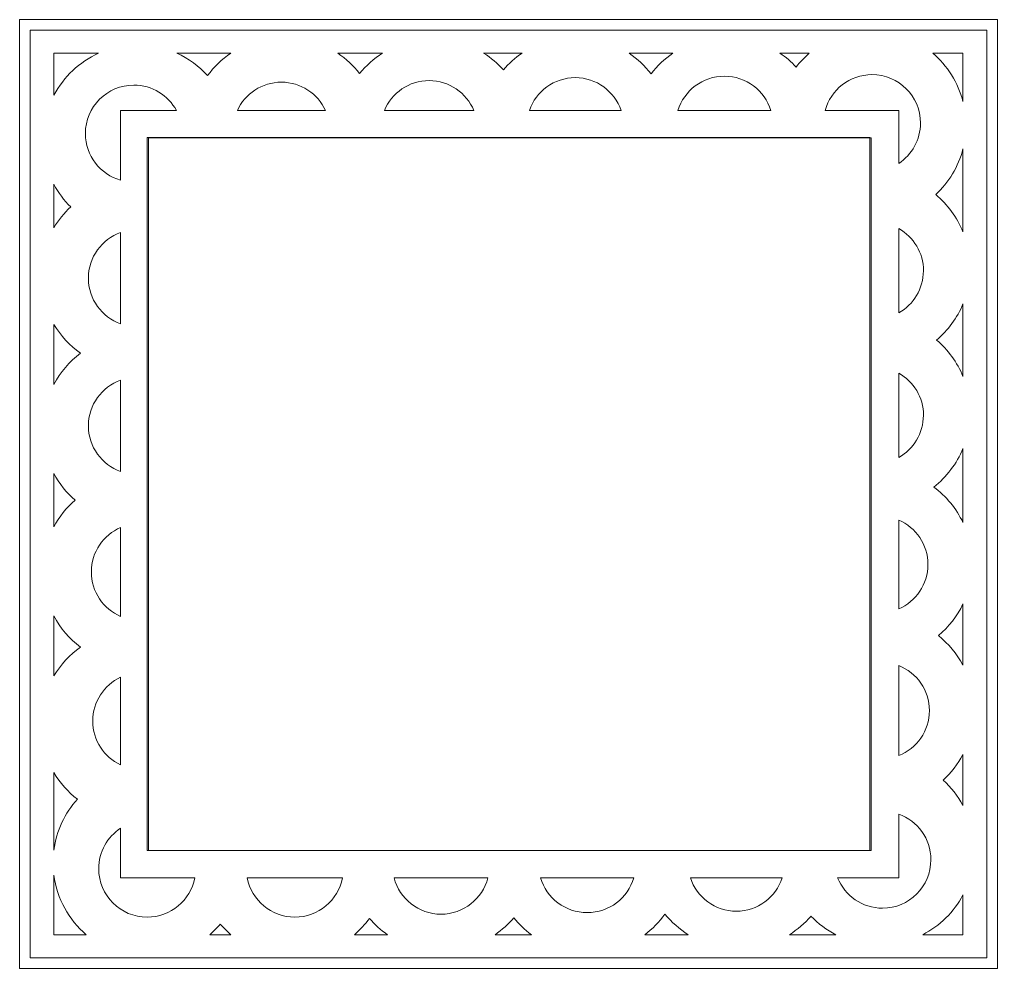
# Model space of a CAD drawing. Header units: centimetres. Extents: x -9.2 to 9.2, y -3.8 to 3.8.
# Drawn here: x -9.21 to -1.44, y -3.7 to 3.84 of the extents above; entities that cross this region are included whole.
import ezdxf

# ---------------------------------------------------------------- set-up
doc = ezdxf.new("R2010")
doc.units = ezdxf.units.CM
doc.header["$MEASUREMENT"] = 0
doc.layers.add('Layer 1', color=7, linetype='Continuous')

msp = doc.modelspace()

# ---------------------------------------------------------------- linework, layer by layer
at = {"layer": 'Layer 1', "color": 40, "lineweight": 20}
msp.add_open_spline([(-9.20823, 3.82583), (-9.20823, 1.31728), (-9.20823, -1.19127), (-9.20823, -3.69982), (-9.20823, -3.69982), (-6.61758, -3.69982), (-4.02693, -3.69982), (-1.43629, -3.69982), (-1.43629, -3.69982), (-1.43629, -1.1856), (-1.43629, 1.32863), (-1.43629, 3.84285), (-1.43629, 3.84285), (-4.02694, 3.84285), (-6.61759, 3.84285), (-9.20823, 3.84285), (-9.20823, 3.84285), (-9.20823, 3.84285), (-9.20823, 3.83434), (-9.20823, 3.83434), (-9.20823, 3.83434), (-9.20823, 3.83434), (-9.20823, 3.82583), (-9.20823, 3.82583)], degree=3, knots=[0, 0, 0, 0, 0.1428571, 0.1428571, 0.1428571, 0.1428571, 0.2857143, 0.2857143, 0.2857143, 0.2857143, 0.4285714, 0.4285714, 0.4285714, 0.4285714, 0.5714286, 0.5714286, 0.5714286, 0.5714286, 0.7142857, 0.7142857, 0.7142857, 0.7142857, 1, 1, 1, 1], dxfattribs=at)
at = {"layer": 'Layer 1', "color": 17, "lineweight": 20}
for points, knots in [([(-9.12315, 3.75768), (-9.12315, 3.75768), (-9.12315, -3.61464), (-9.12315, -3.61464), (-9.12315, -3.61464), (-9.12315, -3.61464), (-1.52136, -3.61464), (-1.52136, -3.61464), (-1.52136, -3.61464), (-1.52136, -3.61464), (-1.52136, 3.75768), (-1.52136, 3.75768), (-1.52136, 3.75768), (-1.52136, 3.75768), (-9.12315, 3.75768), (-9.12315, 3.75768)], [0, 0, 0, 0, 0.2, 0.2, 0.2, 0.2, 0.4, 0.4, 0.4, 0.4, 0.6, 0.6, 0.6, 0.6, 1, 1, 1, 1]), ([(-8.93541, 3.57562), (-8.93541, 3.57562), (-8.57983, 3.57562), (-8.57983, 3.57562), (-8.57983, 3.57562), (-8.73211, 3.50674), (-8.85717, 3.3887), (-8.93541, 3.24185), (-8.93541, 3.24185), (-8.93541, 3.24185), (-8.93541, 3.57562), (-8.93541, 3.57562)], [0, 0, 0, 0, 0.25, 0.25, 0.25, 0.25, 0.5, 0.5, 0.5, 0.5, 1, 1, 1, 1]), ([(-7.95875, 3.57562), (-7.95875, 3.57562), (-7.52921, 3.57562), (-7.52921, 3.57562), (-7.52921, 3.57562), (-7.60039, 3.52687), (-7.66334, 3.46702), (-7.71411, 3.39736), (-7.71411, 3.39736), (-7.78253, 3.47183), (-7.86547, 3.53336), (-7.95875, 3.57562)], [0, 0, 0, 0, 0.25, 0.25, 0.25, 0.25, 0.5, 0.5, 0.5, 0.5, 1, 1, 1, 1]), ([(-6.67867, 3.57562), (-6.67867, 3.57562), (-6.32309, 3.57562), (-6.32309, 3.57562), (-6.32309, 3.57562), (-6.39252, 3.53184), (-6.45437, 3.47682), (-6.50609, 3.41348), (-6.50609, 3.41348), (-6.55459, 3.47644), (-6.61298, 3.53064), (-6.67866, 3.57562), (-6.67866, 3.57562), (-6.67866, 3.57562), (-6.67867, 3.57562), (-6.67867, 3.57562)], [0, 0, 0, 0, 0.2, 0.2, 0.2, 0.2, 0.4, 0.4, 0.4, 0.4, 0.6, 0.6, 0.6, 0.6, 1, 1, 1, 1]), ([(-5.51996, 3.57562), (-5.51996, 3.57562), (-5.21464, 3.57562), (-5.21464, 3.57562), (-5.21464, 3.57562), (-5.26975, 3.53787), (-5.31929, 3.49354), (-5.36256, 3.44287), (-5.36256, 3.44287), (-5.40872, 3.49384), (-5.46153, 3.53878), (-5.51996, 3.57562)], [0, 0, 0, 0, 0.25, 0.25, 0.25, 0.25, 0.5, 0.5, 0.5, 0.5, 1, 1, 1, 1]), ([(-4.36315, 3.57562), (-4.36315, 3.57562), (-4.01516, 3.57562), (-4.01516, 3.57562), (-4.01516, 3.57562), (-4.08153, 3.53017), (-4.14082, 3.47537), (-4.18963, 3.41158), (-4.18963, 3.41158), (-4.23836, 3.47519), (-4.29694, 3.53026), (-4.36315, 3.57562)], [0, 0, 0, 0, 0.25, 0.25, 0.25, 0.25, 0.5, 0.5, 0.5, 0.5, 1, 1, 1, 1]), ([(-3.16461, 3.57562), (-3.16461, 3.57562), (-2.93135, 3.57562), (-2.93135, 3.57562), (-2.93135, 3.57562), (-2.96997, 3.54249), (-3.00534, 3.50583), (-3.0366, 3.46563), (-3.0366, 3.46563), (-3.07497, 3.50709), (-3.11786, 3.5436), (-3.16461, 3.57562)], [0, 0, 0, 0, 0.25, 0.25, 0.25, 0.25, 0.5, 0.5, 0.5, 0.5, 1, 1, 1, 1]), ([(-1.94996, 3.57562), (-1.94996, 3.57562), (-1.71006, 3.57562), (-1.71006, 3.57562), (-1.71006, 3.57562), (-1.71006, 3.57562), (-1.71006, 3.19065), (-1.71006, 3.19065), (-1.71006, 3.19065), (-1.74913, 3.34238), (-1.83459, 3.47656), (-1.94996, 3.57562)], [0, 0, 0, 0, 0.25, 0.25, 0.25, 0.25, 0.5, 0.5, 0.5, 0.5, 1, 1, 1, 1]), ([(-7.12717, 3.34521), (-6.97173, 3.34521), (-6.83739, 3.2531), (-6.77633, 3.12048), (-6.77633, 3.12048), (-6.77633, 3.12048), (-7.47706, 3.12048), (-7.47706, 3.12048), (-7.47706, 3.12048), (-7.41627, 3.25309), (-7.28261, 3.34521), (-7.12717, 3.34521)], [0, 0, 0, 0, 0.25, 0.25, 0.25, 0.25, 0.5, 0.5, 0.5, 0.5, 1, 1, 1, 1]), ([(-5.95329, 3.35754), (-5.79307, 3.35754), (-5.65568, 3.2597), (-5.59771, 3.12049), (-5.59771, 3.12049), (-5.59771, 3.12049), (-6.30887, 3.12049), (-6.30887, 3.12049), (-6.30887, 3.12049), (-6.2509, 3.2597), (-6.11352, 3.35754), (-5.95329, 3.35754)], [0, 0, 0, 0, 0.25, 0.25, 0.25, 0.25, 0.5, 0.5, 0.5, 0.5, 1, 1, 1, 1]), ([(-4.79174, 3.38124), (-4.62259, 3.38124), (-4.47931, 3.27213), (-4.42763, 3.12048), (-4.42763, 3.12048), (-4.42763, 3.12048), (-5.15585, 3.12048), (-5.15585, 3.12048), (-5.15585, 3.12048), (-5.10417, 3.27212), (-4.96089, 3.38124), (-4.79174, 3.38124)], [0, 0, 0, 0, 0.25, 0.25, 0.25, 0.25, 0.5, 0.5, 0.5, 0.5, 1, 1, 1, 1]), ([(-3.60648, 3.39262), (-3.43299, 3.39262), (-3.28575, 3.27821), (-3.23763, 3.12048), (-3.23763, 3.12048), (-3.23763, 3.12048), (-3.97534, 3.12048), (-3.97534, 3.12048), (-3.97534, 3.12048), (-3.92722, 3.27821), (-3.77997, 3.39262), (-3.60649, 3.39262), (-3.60649, 3.39262), (-3.60649, 3.39262), (-3.60648, 3.39262), (-3.60648, 3.39262)], [0, 0, 0, 0, 0.2, 0.2, 0.2, 0.2, 0.4, 0.4, 0.4, 0.4, 0.6, 0.6, 0.6, 0.6, 1, 1, 1, 1]), ([(-2.43354, 3.40495), (-2.2209, 3.40495), (-2.04762, 3.23261), (-2.04762, 3.01998), (-2.04762, 3.01998), (-2.04762, 2.88631), (-2.11652, 2.7685), (-2.22019, 2.69949), (-2.22019, 2.69949), (-2.22019, 2.69949), (-2.22019, 3.12049), (-2.22019, 3.12049), (-2.22019, 3.12049), (-2.22019, 3.12049), (-2.80523, 3.12049), (-2.80523, 3.12049), (-2.80523, 3.12049), (-2.76106, 3.28441), (-2.61142, 3.40495), (-2.43353, 3.40495), (-2.43353, 3.40495), (-2.43353, 3.40495), (-2.43354, 3.40495), (-2.43354, 3.40495)], [0, 0, 0, 0, 0.1428571, 0.1428571, 0.1428571, 0.1428571, 0.2857143, 0.2857143, 0.2857143, 0.2857143, 0.4285714, 0.4285714, 0.4285714, 0.4285714, 0.5714286, 0.5714286, 0.5714286, 0.5714286, 0.7142857, 0.7142857, 0.7142857, 0.7142857, 1, 1, 1, 1]), ([(-8.30011, 3.3215), (-8.15392, 3.3215), (-8.02679, 3.24049), (-7.9616, 3.12048), (-7.9616, 3.12048), (-7.9616, 3.12048), (-8.40536, 3.12048), (-8.40536, 3.12048), (-8.40536, 3.12048), (-8.40536, 3.12048), (-8.40536, 2.56578), (-8.40536, 2.56578), (-8.40536, 2.56578), (-8.56692, 2.6115), (-8.68508, 2.76032), (-8.68508, 2.93653), (-8.68508, 2.93653), (-8.68508, 3.14917), (-8.51274, 3.3215), (-8.30011, 3.3215)], [0, 0, 0, 0, 0.1666667, 0.1666667, 0.1666667, 0.1666667, 0.3333333, 0.3333333, 0.3333333, 0.3333333, 0.5, 0.5, 0.5, 0.5, 0.6666667, 0.6666667, 0.6666667, 0.6666667, 1, 1, 1, 1]), ([(-8.18443, 2.90334), (-8.18443, 2.90334), (-2.44018, 2.90334), (-2.44018, 2.90334), (-2.44018, 2.90334), (-2.44018, 2.90334), (-2.44018, -2.76315), (-2.44018, -2.76315), (-2.44018, -2.76315), (-2.44018, -2.76315), (-8.18443, -2.76315), (-8.18443, -2.76315), (-8.18443, -2.76315), (-8.18443, -2.76315), (-8.18443, 2.90334), (-8.18443, 2.90334)], [0, 0, 0, 0, 0.2, 0.2, 0.2, 0.2, 0.4, 0.4, 0.4, 0.4, 0.6, 0.6, 0.6, 0.6, 1, 1, 1, 1]), ([(-1.71006, 2.81421), (-1.71006, 2.81421), (-1.71006, 2.15521), (-1.71006, 2.15521), (-1.71006, 2.15521), (-1.75748, 2.27073), (-1.83246, 2.37258), (-1.9272, 2.45105), (-1.9272, 2.45105), (-1.82351, 2.54766), (-1.74649, 2.67274), (-1.71006, 2.81421)], [0, 0, 0, 0, 0.25, 0.25, 0.25, 0.25, 0.5, 0.5, 0.5, 0.5, 1, 1, 1, 1]), ([(-8.93541, 2.53354), (-8.89988, 2.46685), (-8.85479, 2.40627), (-8.80171, 2.35338), (-8.80171, 2.35338), (-8.85346, 2.30482), (-8.89896, 2.24976), (-8.93541, 2.18839), (-8.93541, 2.18839), (-8.93541, 2.18839), (-8.93541, 2.53354), (-8.93541, 2.53354)], [0, 0, 0, 0, 0.25, 0.25, 0.25, 0.25, 0.5, 0.5, 0.5, 0.5, 1, 1, 1, 1]), ([(-2.2202, 2.18081), (-2.10325, 2.11468), (-2.02392, 1.9898), (-2.02392, 1.84609), (-2.02392, 1.84609), (-2.02392, 1.84609), (-2.02487, 1.84609), (-2.02487, 1.84609), (-2.02487, 1.84609), (-2.02487, 1.70238), (-2.10353, 1.57751), (-2.2202, 1.51137), (-2.2202, 1.51137), (-2.2202, 1.51137), (-2.2202, 2.1808), (-2.2202, 2.1808), (-2.2202, 2.1808), (-2.2202, 2.1808), (-2.2202, 2.18081), (-2.2202, 2.18081)], [0, 0, 0, 0, 0.1666667, 0.1666667, 0.1666667, 0.1666667, 0.3333333, 0.3333333, 0.3333333, 0.3333333, 0.5, 0.5, 0.5, 0.5, 0.6666667, 0.6666667, 0.6666667, 0.6666667, 1, 1, 1, 1]), ([(-8.40536, 2.14952), (-8.40536, 2.14952), (-8.40536, 1.42414), (-8.40536, 1.42414), (-8.40536, 1.42414), (-8.55447, 1.47746), (-8.66138, 1.61996), (-8.66138, 1.7873), (-8.66138, 1.7873), (-8.66138, 1.95464), (-8.55448, 2.09645), (-8.40536, 2.14952)], [0, 0, 0, 0, 0.25, 0.25, 0.25, 0.25, 0.5, 0.5, 0.5, 0.5, 1, 1, 1, 1]), ([(-1.71006, 1.58344), (-1.71006, 1.58344), (-1.71006, 1.00598), (-1.71006, 1.00598), (-1.71006, 1.00598), (-1.75618, 1.11835), (-1.8285, 1.21765), (-1.91961, 1.29518), (-1.91961, 1.29518), (-1.82849, 1.37271), (-1.75618, 1.47107), (-1.71006, 1.58344)], [0, 0, 0, 0, 0.25, 0.25, 0.25, 0.25, 0.5, 0.5, 0.5, 0.5, 1, 1, 1, 1]), ([(-8.93541, 1.4194), (-8.88192, 1.32934), (-8.80973, 1.25173), (-8.72491, 1.19088), (-8.72491, 1.19088), (-8.81206, 1.12484), (-8.88367, 1.03962), (-8.93541, 0.94245), (-8.93541, 0.94245), (-8.93541, 0.94245), (-8.93541, 1.4194), (-8.93541, 1.4194)], [0, 0, 0, 0, 0.25, 0.25, 0.25, 0.25, 0.5, 0.5, 0.5, 0.5, 1, 1, 1, 1]), ([(-2.2202, 1.03158), (-2.10325, 0.96545), (-2.02392, 0.84057), (-2.02392, 0.69686), (-2.02392, 0.69686), (-2.02392, 0.69686), (-2.02487, 0.69686), (-2.02487, 0.69686), (-2.02487, 0.69686), (-2.02487, 0.55315), (-2.10353, 0.42828), (-2.2202, 0.36214), (-2.2202, 0.36214), (-2.2202, 0.36214), (-2.2202, 1.03157), (-2.2202, 1.03157), (-2.2202, 1.03157), (-2.2202, 1.03157), (-2.2202, 1.03158), (-2.2202, 1.03158)], [0, 0, 0, 0, 0.1666667, 0.1666667, 0.1666667, 0.1666667, 0.3333333, 0.3333333, 0.3333333, 0.3333333, 0.5, 0.5, 0.5, 0.5, 0.6666667, 0.6666667, 0.6666667, 0.6666667, 1, 1, 1, 1]), ([(-8.40536, 0.97564), (-8.40536, 0.97564), (-8.40536, 0.25121), (-8.40536, 0.25121), (-8.40536, 0.25121), (-8.55447, 0.30428), (-8.66138, 0.44609), (-8.66138, 0.61343), (-8.66138, 0.61343), (-8.66138, 0.78077), (-8.55448, 0.92258), (-8.40536, 0.97565), (-8.40536, 0.97565), (-8.40536, 0.97565), (-8.40536, 0.97564), (-8.40536, 0.97564)], [0, 0, 0, 0, 0.2, 0.2, 0.2, 0.2, 0.4, 0.4, 0.4, 0.4, 0.6, 0.6, 0.6, 0.6, 1, 1, 1, 1]), ([(-1.71006, 0.43421), (-1.71006, 0.43421), (-1.71006, -0.15558), (-1.71006, -0.15558), (-1.71006, -0.15558), (-1.76337, -0.04338), (-1.84364, 0.05356), (-1.94237, 0.12699), (-1.94237, 0.12699), (-1.8405, 0.20706), (-1.75997, 0.3126), (-1.71006, 0.43421)], [0, 0, 0, 0, 0.25, 0.25, 0.25, 0.25, 0.5, 0.5, 0.5, 0.5, 1, 1, 1, 1]), ([(-8.93541, 0.23509), (-8.89245, 0.15442), (-8.83563, 0.08259), (-8.76758, 0.02269), (-8.76758, 0.02269), (-8.8358, -0.03726), (-8.89236, -0.10891), (-8.93541, -0.18971), (-8.93541, -0.18971), (-8.93541, -0.18971), (-8.93541, 0.23509), (-8.93541, 0.23509)], [0, 0, 0, 0, 0.25, 0.25, 0.25, 0.25, 0.5, 0.5, 0.5, 0.5, 1, 1, 1, 1]), ([(-2.2202, -0.13566), (-2.08409, -0.195), (-1.98884, -0.33041), (-1.98884, -0.48839), (-1.98884, -0.48839), (-1.98884, -0.64637), (-2.08409, -0.78246), (-2.2202, -0.84207), (-2.2202, -0.84207), (-2.2202, -0.84207), (-2.2202, -0.13565), (-2.2202, -0.13565), (-2.2202, -0.13565), (-2.2202, -0.13565), (-2.2202, -0.13566), (-2.2202, -0.13566)], [0, 0, 0, 0, 0.2, 0.2, 0.2, 0.2, 0.4, 0.4, 0.4, 0.4, 0.6, 0.6, 0.6, 0.6, 1, 1, 1, 1]), ([(-8.40536, -0.19445), (-8.40536, -0.19445), (-8.40536, -0.90181), (-8.40536, -0.90181), (-8.40536, -0.90181), (-8.54209, -0.84274), (-8.63767, -0.70656), (-8.63767, -0.54813), (-8.63767, -0.54813), (-8.63767, -0.3897), (-8.54209, -0.25352), (-8.40536, -0.19445)], [0, 0, 0, 0, 0.25, 0.25, 0.25, 0.25, 0.5, 0.5, 0.5, 0.5, 1, 1, 1, 1]), ([(-1.71006, -0.80131), (-1.71006, -0.80131), (-1.71006, -1.28869), (-1.71006, -1.28869), (-1.71006, -1.28869), (-1.75877, -1.19785), (-1.82537, -1.11829), (-1.90539, -1.05448), (-1.90539, -1.05448), (-1.82351, -0.9853), (-1.75656, -0.89918), (-1.71006, -0.80131)], [0, 0, 0, 0, 0.25, 0.25, 0.25, 0.25, 0.5, 0.5, 0.5, 0.5, 1, 1, 1, 1]), ([(-8.93541, -0.89802), (-8.88367, -0.99513), (-8.81202, -1.07949), (-8.72491, -1.1455), (-8.72491, -1.1455), (-8.80973, -1.20635), (-8.88192, -1.2849), (-8.93541, -1.37497), (-8.93541, -1.37497), (-8.93541, -1.37497), (-8.93541, -0.89802), (-8.93541, -0.89802)], [0, 0, 0, 0, 0.25, 0.25, 0.25, 0.25, 0.5, 0.5, 0.5, 0.5, 1, 1, 1, 1]), ([(-2.2202, -1.29248), (-2.07778, -1.34908), (-1.97651, -1.48761), (-1.97651, -1.64995), (-1.97651, -1.64995), (-1.97651, -1.8123), (-2.07778, -1.95151), (-2.2202, -2.00837), (-2.2202, -2.00837), (-2.2202, -2.00837), (-2.2202, -1.29247), (-2.2202, -1.29247), (-2.2202, -1.29247), (-2.2202, -1.29247), (-2.2202, -1.29248), (-2.2202, -1.29248)], [0, 0, 0, 0, 0.2, 0.2, 0.2, 0.2, 0.4, 0.4, 0.4, 0.4, 0.6, 0.6, 0.6, 0.6, 1, 1, 1, 1]), ([(-8.40536, -1.3854), (-8.40536, -1.3854), (-8.40536, -2.08138), (-8.40536, -2.08138), (-8.40536, -2.08138), (-8.53592, -2.01979), (-8.62629, -1.88734), (-8.62629, -1.73339), (-8.62629, -1.73339), (-8.62629, -1.57944), (-8.53592, -1.44699), (-8.40536, -1.3854)], [0, 0, 0, 0, 0.25, 0.25, 0.25, 0.25, 0.5, 0.5, 0.5, 0.5, 1, 1, 1, 1]), ([(-1.71006, -1.99984), (-1.71006, -1.99984), (-1.71006, -2.40472), (-1.71006, -2.40472), (-1.71006, -2.40472), (-1.75088, -2.32859), (-1.80411, -2.26044), (-1.86746, -2.20275), (-1.86746, -2.20275), (-1.80389, -2.14497), (-1.75098, -2.07616), (-1.71006, -1.99983), (-1.71006, -1.99983), (-1.71006, -1.99983), (-1.71006, -1.99984), (-1.71006, -1.99984)], [0, 0, 0, 0, 0.2, 0.2, 0.2, 0.2, 0.4, 0.4, 0.4, 0.4, 0.6, 0.6, 0.6, 0.6, 1, 1, 1, 1]), ([(-8.93541, -2.14302), (-8.88696, -2.2246), (-8.82316, -2.29647), (-8.74861, -2.35447), (-8.74861, -2.35447), (-8.84782, -2.46478), (-8.91497, -2.60498), (-8.93541, -2.75935), (-8.93541, -2.75935), (-8.93541, -2.75935), (-8.93541, -2.14301), (-8.93541, -2.14301), (-8.93541, -2.14301), (-8.93541, -2.14301), (-8.93541, -2.14302), (-8.93541, -2.14302)], [0, 0, 0, 0, 0.2, 0.2, 0.2, 0.2, 0.4, 0.4, 0.4, 0.4, 0.6, 0.6, 0.6, 0.6, 1, 1, 1, 1]), ([(-2.2202, -2.473), (-2.07153, -2.5263), (-1.96513, -2.66819), (-1.96513, -2.83522), (-1.96513, -2.83522), (-1.96513, -3.04786), (-2.13747, -3.22114), (-2.3501, -3.22114), (-2.3501, -3.22114), (-2.51139, -3.22114), (-2.64933, -3.12124), (-2.70663, -2.9803), (-2.70663, -2.9803), (-2.70663, -2.9803), (-2.2202, -2.9803), (-2.2202, -2.9803), (-2.2202, -2.9803), (-2.2202, -2.9803), (-2.2202, -2.47301), (-2.2202, -2.47301), (-2.2202, -2.47301), (-2.2202, -2.47301), (-2.2202, -2.473), (-2.2202, -2.473)], [0, 0, 0, 0, 0.1428571, 0.1428571, 0.1428571, 0.1428571, 0.2857143, 0.2857143, 0.2857143, 0.2857143, 0.4285714, 0.4285714, 0.4285714, 0.4285714, 0.5714286, 0.5714286, 0.5714286, 0.5714286, 0.7142857, 0.7142857, 0.7142857, 0.7142857, 1, 1, 1, 1]), ([(-8.40536, -2.58489), (-8.40536, -2.58489), (-8.40536, -2.98029), (-8.40536, -2.98029), (-8.40536, -2.98029), (-8.40536, -2.98029), (-7.81463, -2.98029), (-7.81463, -2.98029), (-7.81463, -2.98029), (-7.84921, -3.1578), (-8.00651, -3.29225), (-8.19391, -3.29225), (-8.19391, -3.29225), (-8.40655, -3.29225), (-8.57888, -3.11896), (-8.57888, -2.90633), (-8.57888, -2.90633), (-8.57888, -2.7719), (-8.50976, -2.65374), (-8.40536, -2.58489)], [0, 0, 0, 0, 0.1666667, 0.1666667, 0.1666667, 0.1666667, 0.3333333, 0.3333333, 0.3333333, 0.3333333, 0.5, 0.5, 0.5, 0.5, 0.6666667, 0.6666667, 0.6666667, 0.6666667, 1, 1, 1, 1]), ([(-8.93541, -2.95848), (-8.91048, -3.14681), (-8.8158, -3.3137), (-8.67845, -3.43164), (-8.67845, -3.43164), (-8.67845, -3.43164), (-8.93541, -3.43164), (-8.93541, -3.43164), (-8.93541, -3.43164), (-8.93541, -3.43164), (-8.93541, -2.95848), (-8.93541, -2.95848)], [0, 0, 0, 0, 0.25, 0.25, 0.25, 0.25, 0.5, 0.5, 0.5, 0.5, 1, 1, 1, 1]), ([(-7.39836, -2.98029), (-7.39836, -2.98029), (-6.64169, -2.98029), (-6.64169, -2.98029), (-6.64169, -2.98029), (-6.6761, -3.1578), (-6.83262, -3.29225), (-7.02003, -3.29225), (-7.02003, -3.29225), (-7.20743, -3.29225), (-7.36396, -3.1578), (-7.39837, -2.98029), (-7.39837, -2.98029), (-7.39837, -2.98029), (-7.39836, -2.98029), (-7.39836, -2.98029)], [0, 0, 0, 0, 0.2, 0.2, 0.2, 0.2, 0.4, 0.4, 0.4, 0.4, 0.6, 0.6, 0.6, 0.6, 1, 1, 1, 1]), ([(-6.23112, -2.98029), (-6.23112, -2.98029), (-5.48583, -2.98029), (-5.48583, -2.98029), (-5.48583, -2.98029), (-5.52901, -3.14589), (-5.67954, -3.26855), (-5.85848, -3.26855), (-5.85848, -3.26855), (-6.03741, -3.26855), (-6.18794, -3.1459), (-6.23113, -2.98029), (-6.23113, -2.98029), (-6.23113, -2.98029), (-6.23112, -2.98029), (-6.23112, -2.98029)], [0, 0, 0, 0, 0.2, 0.2, 0.2, 0.2, 0.4, 0.4, 0.4, 0.4, 0.6, 0.6, 0.6, 0.6, 1, 1, 1, 1]), ([(-5.06672, -2.98029), (-5.06672, -2.98029), (-4.32712, -2.98029), (-4.32712, -2.98029), (-4.32712, -2.98029), (-4.37406, -3.13993), (-4.52207, -3.25622), (-4.69692, -3.25622), (-4.69692, -3.25622), (-4.87177, -3.25622), (-5.01978, -3.13993), (-5.06672, -2.98029)], [0, 0, 0, 0, 0.25, 0.25, 0.25, 0.25, 0.5, 0.5, 0.5, 0.5, 1, 1, 1, 1]), ([(-3.87672, -2.98029), (-3.87672, -2.98029), (-3.1466, -2.98029), (-3.1466, -2.98029), (-3.1466, -2.98029), (-3.19744, -3.13366), (-3.34145, -3.24484), (-3.51166, -3.24484), (-3.51166, -3.24484), (-3.68187, -3.24484), (-3.82588, -3.13366), (-3.87672, -2.98029)], [0, 0, 0, 0, 0.25, 0.25, 0.25, 0.25, 0.5, 0.5, 0.5, 0.5, 1, 1, 1, 1]), ([(-1.71006, -3.11588), (-1.71006, -3.11588), (-1.71006, -3.43163), (-1.71006, -3.43163), (-1.71006, -3.43163), (-1.71006, -3.43163), (-2.03055, -3.43163), (-2.03055, -3.43163), (-2.03055, -3.43163), (-1.89434, -3.3615), (-1.78238, -3.25076), (-1.71006, -3.11588)], [0, 0, 0, 0, 0.25, 0.25, 0.25, 0.25, 0.5, 0.5, 0.5, 0.5, 1, 1, 1, 1]), ([(-6.4274, -3.30173), (-6.3851, -3.35081), (-6.33676, -3.39477), (-6.28327, -3.43163), (-6.28327, -3.43163), (-6.28327, -3.43163), (-6.54687, -3.43163), (-6.54687, -3.43163), (-6.54687, -3.43163), (-6.50209, -3.39318), (-6.46214, -3.34957), (-6.4274, -3.30173)], [0, 0, 0, 0, 0.25, 0.25, 0.25, 0.25, 0.5, 0.5, 0.5, 0.5, 1, 1, 1, 1]), ([(-5.28006, -3.29699), (-5.23957, -3.34766), (-5.19273, -3.39284), (-5.14067, -3.43164), (-5.14067, -3.43164), (-5.14067, -3.43164), (-5.42893, -3.43164), (-5.42893, -3.43164), (-5.42893, -3.43164), (-5.37373, -3.39361), (-5.32331, -3.34799), (-5.28006, -3.29699)], [0, 0, 0, 0, 0.25, 0.25, 0.25, 0.25, 0.5, 0.5, 0.5, 0.5, 1, 1, 1, 1]), ([(-4.07868, -3.2676), (-4.02666, -3.33191), (-3.96396, -3.3873), (-3.89378, -3.43164), (-3.89378, -3.43164), (-3.89378, -3.43164), (-4.23988, -3.43164), (-4.23988, -3.43164), (-4.23988, -3.43164), (-4.17823, -3.3857), (-4.1238, -3.32989), (-4.07868, -3.2676)], [0, 0, 0, 0, 0.25, 0.25, 0.25, 0.25, 0.5, 0.5, 0.5, 0.5, 1, 1, 1, 1]), ([(-2.91808, -3.28372), (-2.86072, -3.34325), (-2.79408, -3.39345), (-2.7199, -3.43164), (-2.7199, -3.43164), (-2.7199, -3.43164), (-3.0897, -3.43164), (-3.0897, -3.43164), (-3.0897, -3.43164), (-3.02526, -3.39099), (-2.96741, -3.34138), (-2.91807, -3.28372), (-2.91807, -3.28372), (-2.91807, -3.28372), (-2.91808, -3.28372), (-2.91808, -3.28372)], [0, 0, 0, 0, 0.2, 0.2, 0.2, 0.2, 0.4, 0.4, 0.4, 0.4, 0.6, 0.6, 0.6, 0.6, 1, 1, 1, 1]), ([(-7.61266, -3.34725), (-7.58701, -3.3774), (-7.55925, -3.40586), (-7.52922, -3.43164), (-7.52922, -3.43164), (-7.52922, -3.43164), (-7.6961, -3.43164), (-7.6961, -3.43164), (-7.6961, -3.43164), (-7.66607, -3.40586), (-7.63831, -3.37739), (-7.61266, -3.34725)], [0, 0, 0, 0, 0.25, 0.25, 0.25, 0.25, 0.5, 0.5, 0.5, 0.5, 1, 1, 1, 1])]:
    msp.add_open_spline(points, degree=3, knots=knots, dxfattribs=at)
at = {"layer": 'Layer 1', "color": 6, "lineweight": 20}
msp.add_open_spline([(-8.19438, 2.90477), (-8.19438, 2.90477), (-2.45013, 2.90477), (-2.45013, 2.90477), (-2.45013, 2.90477), (-2.45013, 2.90477), (-2.45013, -2.76172), (-2.45013, -2.76172), (-2.45013, -2.76172), (-2.45013, -2.76172), (-8.19438, -2.76172), (-8.19438, -2.76172), (-8.19438, -2.76172), (-8.19438, -2.76172), (-8.19438, 2.90477), (-8.19438, 2.90477)], degree=3, knots=[0, 0, 0, 0, 0.2, 0.2, 0.2, 0.2, 0.4, 0.4, 0.4, 0.4, 0.6, 0.6, 0.6, 0.6, 1, 1, 1, 1], dxfattribs=at)

doc.saveas('drawing.dxf')
